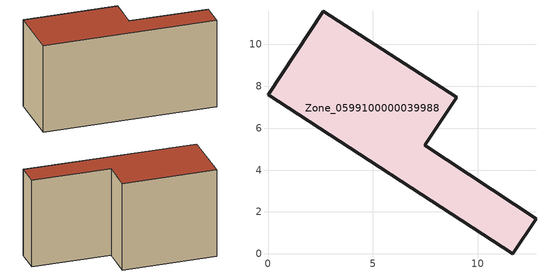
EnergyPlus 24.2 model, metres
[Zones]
Zone_0599100000039988
 floor ground (C_G): 0,7.59 2.63,11.58 8.99,7.47 7.48,5.18 12.78,1.68 11.67,0 z0
 wall outside (C_F): 11.67,0 12.78,1.68 7.48,5.18 8.99,7.47 2.63,11.58 0,7.59 11.67,0 z0:7.29
 roof outside (C_R): 2.63,11.58 0,7.59 11.67,0 12.78,1.68 7.48,5.18 8.99,7.47 z7.29
[BUILDING]
Pand.0599100000039988: North Axis=0; Terrain=City; Loads Convergence Tolerance Value=0.04; Temperature Convergence Tolerance Value=0.4; Solar Distribution=FullExterior; Maximum Number of Warmup Days=25; Minimum Number of Warmup Days=1
[Site:Location]
Rotterdam.The.Hague.AP_ZH_NLD Design_Conditions: Latitude=51.96; Longitude=4.45; Time Zone=1; Elevation=-4.5
[SITE:GROUNDTEMPERATURE:BUILDINGSURFACE]
18, 18, 18, 18, 18, 18, 18, 18, 18, 18, 18, 18
[MATERIAL] Thermal Absorptance=0.9; Solar Absorptance=0.7; Visible Absorptance=0.7
Name | Roughness | Thickness | Conductivity | Density | Specific Heat
G.TI.1946 | MediumSmooth | 0.15 | 1 | 540 | 1210
F.TI.1946 | Rough | 0.3 | 0.857143 | 1920 | 840
R.TI.1946 | MediumRough | 0.2 | 0.1 | 1500 | 1000
[CONSTRUCTION]
C_G: G.TI.1946
C_F: F.TI.1946
C_R: R.TI.1946
[ZONE]
Zone_0599100000039988: Type=1; Multiplier=1; Ceiling Height=Autocalculate; Volume=Autocalculate; Floor Area=autocalculate; Part of Total Floor Area=Yes
[ZONEINFILTRATION:DESIGNFLOWRATE]
Infil_Zone_0599100000039988: Zone or ZoneList or Space or SpaceList=Zone_0599100000039988; Schedule=AlwaysOn; Design Flow Rate Calculation Method=Flow/Area; Flow Rate per Floor Area=0.003; Constant Term Coefficient=1; Temperature Term Coefficient=0; Velocity Term Coefficient=0; Velocity Squared Term Coefficient=0
[HVACTEMPLATE:ZONE:IDEALLOADSAIRSYSTEM]
Zone_0599100000039988: Maximum Heating Supply Air Temperature=50; Minimum Cooling Supply Air Temperature=13; Maximum Heating Supply Air Humidity Ratio=0.0156; Minimum Cooling Supply Air Humidity Ratio=0.0077; Heating Limit=NoLimit; Cooling Limit=NoLimit; Dehumidification Control Type=ConstantSensibleHeatRatio; Cooling Sensible Heat Ratio=0.7; Dehumidification Setpoint=60; Humidification Control Type=None; Humidification Setpoint=30; Outdoor Air Method=None; Outdoor Air Flow Rate per Person=0.00944; Outdoor Air Flow Rate per Zone Floor Area=0; Outdoor Air Flow Rate per Zone=0; Demand Controlled Ventilation Type=None; Outdoor Air Economizer Type=NoEconomizer; Heat Recovery Type=None; Sensible Heat Recovery Effectiveness=0.7; Latent Heat Recovery Effectiveness=0.65
[ZONECONTROL:THERMOSTAT]
ThermostatControl_Zone_0599100000039988: Zone or ZoneList=Zone_0599100000039988; Control Type Schedule=DualSetpointControlType; Control 1=Thermostat_Zone_0599100000039988; Temperature Difference Between Cutout And Setpoint=0
[THERMOSTATSETPOINT:DUALSETPOINT]
Thermostat_Zone_0599100000039988: Heating Setpoint Temperature Schedule=HeatingSetpoint_Zone_0599100000039988; Cooling Setpoint Temperature Schedule=CoolingSetpoint_Zone_0599100000039988
[SCHEDULE:COMPACT]
HeatingSetpoint_Zone_0599100000039988: Through: 12/31, For: AllDays, Until: 24:00, 21
CoolingSetpoint_Zone_0599100000039988: Through: 12/31, For: AllDays, Until: 24:00, 24
DualSetpointControlType: Through: 12/31, For: AllDays, Until: 24:00, 4
AlwaysOn: Through: 12/31, For: AllDays, Until: 24:00, 1
